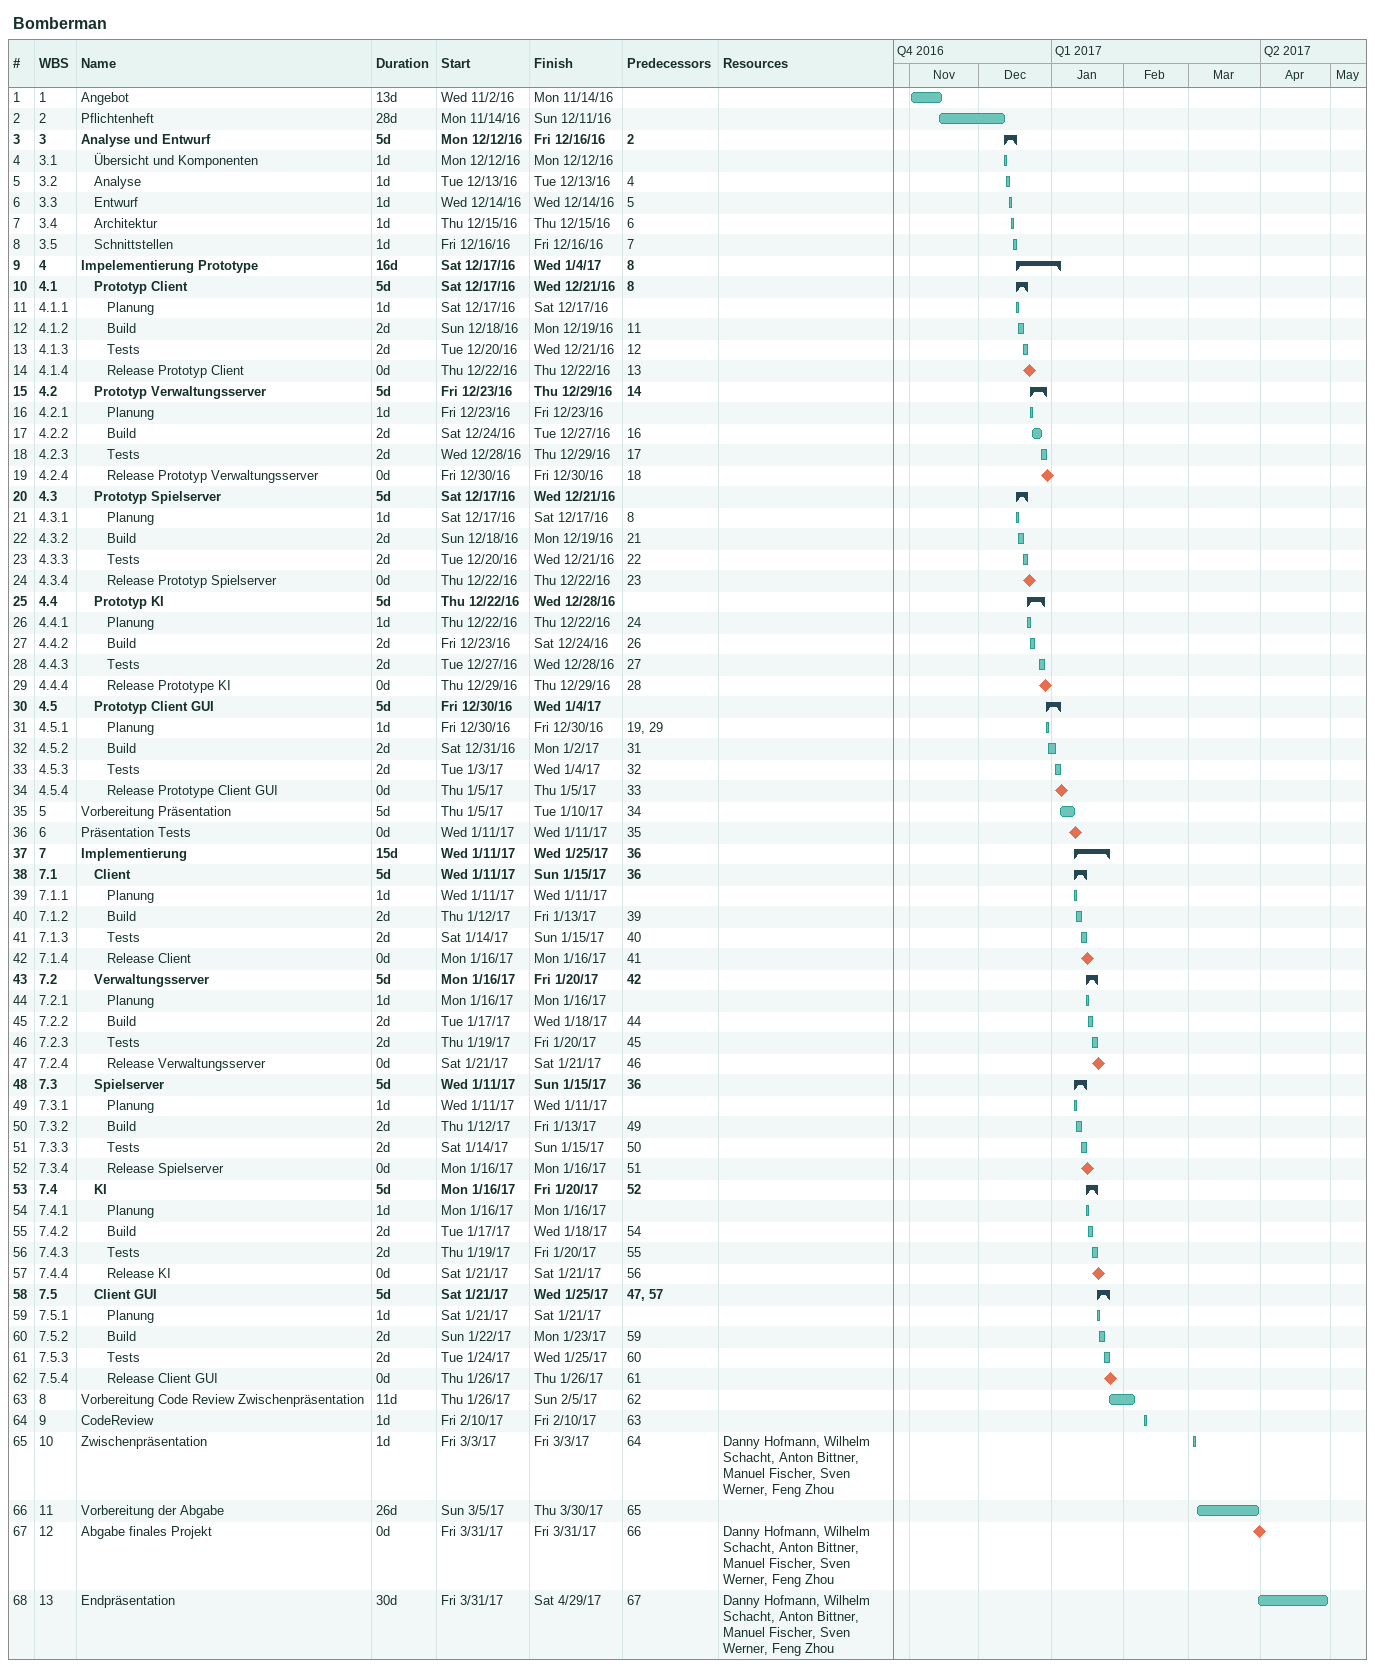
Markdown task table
Bomberman

| ID | WBS | Task | Duration | Start | Finish | Predecessors | Resources |
|---|---|---|---|---|---|---|---|
| 1 | 1 | Angebot | 13d | 2016-11-02 | 2016-11-14 |  |  |
| 2 | 2 | Pflichtenheft | 28d | 2016-11-14 | 2016-12-11 |  |  |
| 3 | 3 | **Analyse und Entwurf** | 5d | 2016-12-12 | 2016-12-16 | 2 |  |
| 4 | 3.1 | Übersicht und Komponenten | 1d | 2016-12-12 | 2016-12-12 |  |  |
| 5 | 3.2 | Analyse | 1d | 2016-12-13 | 2016-12-13 | 4 |  |
| 6 | 3.3 | Entwurf | 1d | 2016-12-14 | 2016-12-14 | 5 |  |
| 7 | 3.4 | Architektur | 1d | 2016-12-15 | 2016-12-15 | 6 |  |
| 8 | 3.5 | Schnittstellen | 1d | 2016-12-16 | 2016-12-16 | 7 |  |
| 9 | 4 | **Impelementierung Prototype** | 16d | 2016-12-17 | 2017-01-04 | 8 |  |
| 10 | 4.1 | **Prototyp Client** | 5d | 2016-12-17 | 2016-12-21 | 8 |  |
| 11 | 4.1.1 | Planung | 1d | 2016-12-17 | 2016-12-17 |  |  |
| 12 | 4.1.2 | Build | 2d | 2016-12-18 | 2016-12-19 | 11 |  |
| 13 | 4.1.3 | Tests | 2d | 2016-12-20 | 2016-12-21 | 12 |  |
| 14 | 4.1.4 | Release Prototyp Client | 0d | 2016-12-22 | 2016-12-22 | 13 |  |
| 15 | 4.2 | **Prototyp Verwaltungsserver** | 5d | 2016-12-23 | 2016-12-29 | 14 |  |
| 16 | 4.2.1 | Planung | 1d | 2016-12-23 | 2016-12-23 |  |  |
| 17 | 4.2.2 | Build | 2d | 2016-12-24 | 2016-12-27 | 16 |  |
| 18 | 4.2.3 | Tests | 2d | 2016-12-28 | 2016-12-29 | 17 |  |
| 19 | 4.2.4 | Release Prototyp Verwaltungsserver | 0d | 2016-12-30 | 2016-12-30 | 18 |  |
| 20 | 4.3 | **Prototyp Spielserver** | 5d | 2016-12-17 | 2016-12-21 |  |  |
| 21 | 4.3.1 | Planung | 1d | 2016-12-17 | 2016-12-17 | 8 |  |
| 22 | 4.3.2 | Build | 2d | 2016-12-18 | 2016-12-19 | 21 |  |
| 23 | 4.3.3 | Tests | 2d | 2016-12-20 | 2016-12-21 | 22 |  |
| 24 | 4.3.4 | Release Prototyp Spielserver | 0d | 2016-12-22 | 2016-12-22 | 23 |  |
| 25 | 4.4 | **Prototyp KI** | 5d | 2016-12-22 | 2016-12-28 |  |  |
| 26 | 4.4.1 | Planung | 1d | 2016-12-22 | 2016-12-22 | 24 |  |
| 27 | 4.4.2 | Build | 2d | 2016-12-23 | 2016-12-24 | 26 |  |
| 28 | 4.4.3 | Tests | 2d | 2016-12-27 | 2016-12-28 | 27 |  |
| 29 | 4.4.4 | Release Prototype KI | 0d | 2016-12-29 | 2016-12-29 | 28 |  |
| 30 | 4.5 | **Prototyp Client GUI** | 5d | 2016-12-30 | 2017-01-04 |  |  |
| 31 | 4.5.1 | Planung | 1d | 2016-12-30 | 2016-12-30 | 19, 29 |  |
| 32 | 4.5.2 | Build | 2d | 2016-12-31 | 2017-01-02 | 31 |  |
| 33 | 4.5.3 | Tests | 2d | 2017-01-03 | 2017-01-04 | 32 |  |
| 34 | 4.5.4 | Release Prototype Client GUI | 0d | 2017-01-05 | 2017-01-05 | 33 |  |
| 35 | 5 | Vorbereitung Präsentation | 5d | 2017-01-05 | 2017-01-10 | 34 |  |
| 36 | 6 | Präsentation Tests | 0d | 2017-01-11 | 2017-01-11 | 35 |  |
| 37 | 7 | **Implementierung** | 15d | 2017-01-11 | 2017-01-25 | 36 |  |
| 38 | 7.1 | **Client** | 5d | 2017-01-11 | 2017-01-15 | 36 |  |
| 39 | 7.1.1 | Planung | 1d | 2017-01-11 | 2017-01-11 |  |  |
| 40 | 7.1.2 | Build | 2d | 2017-01-12 | 2017-01-13 | 39 |  |
| 41 | 7.1.3 | Tests | 2d | 2017-01-14 | 2017-01-15 | 40 |  |
| 42 | 7.1.4 | Release Client | 0d | 2017-01-16 | 2017-01-16 | 41 |  |
| 43 | 7.2 | **Verwaltungsserver** | 5d | 2017-01-16 | 2017-01-20 | 42 |  |
| 44 | 7.2.1 | Planung | 1d | 2017-01-16 | 2017-01-16 |  |  |
| 45 | 7.2.2 | Build | 2d | 2017-01-17 | 2017-01-18 | 44 |  |
| 46 | 7.2.3 | Tests | 2d | 2017-01-19 | 2017-01-20 | 45 |  |
| 47 | 7.2.4 | Release Verwaltungsserver | 0d | 2017-01-21 | 2017-01-21 | 46 |  |
| 48 | 7.3 | **Spielserver** | 5d | 2017-01-11 | 2017-01-15 | 36 |  |
| 49 | 7.3.1 | Planung | 1d | 2017-01-11 | 2017-01-11 |  |  |
| 50 | 7.3.2 | Build | 2d | 2017-01-12 | 2017-01-13 | 49 |  |
| 51 | 7.3.3 | Tests | 2d | 2017-01-14 | 2017-01-15 | 50 |  |
| 52 | 7.3.4 | Release Spielserver | 0d | 2017-01-16 | 2017-01-16 | 51 |  |
| 53 | 7.4 | **KI** | 5d | 2017-01-16 | 2017-01-20 | 52 |  |
| 54 | 7.4.1 | Planung | 1d | 2017-01-16 | 2017-01-16 |  |  |
| 55 | 7.4.2 | Build | 2d | 2017-01-17 | 2017-01-18 | 54 |  |
| 56 | 7.4.3 | Tests | 2d | 2017-01-19 | 2017-01-20 | 55 |  |
| 57 | 7.4.4 | Release KI | 0d | 2017-01-21 | 2017-01-21 | 56 |  |
| 58 | 7.5 | **Client GUI** | 5d | 2017-01-21 | 2017-01-25 | 47, 57 |  |
| 59 | 7.5.1 | Planung | 1d | 2017-01-21 | 2017-01-21 |  |  |
| 60 | 7.5.2 | Build | 2d | 2017-01-22 | 2017-01-23 | 59 |  |
| 61 | 7.5.3 | Tests | 2d | 2017-01-24 | 2017-01-25 | 60 |  |
| 62 | 7.5.4 | Release Client GUI | 0d | 2017-01-26 | 2017-01-26 | 61 |  |
| 63 | 8 | Vorbereitung Code Review Zwischenpräsentation | 11d | 2017-01-26 | 2017-02-05 | 62 |  |
| 64 | 9 | CodeReview | 1d | 2017-02-10 | 2017-02-10 | 63 |  |
| 65 | 10 | Zwischenpräsentation | 1d | 2017-03-03 | 2017-03-03 | 64 | Danny Hofmann, Wilhelm Schacht, Anton Bittner, Manuel Fischer, Sven Werner, Feng Zhou |
| 66 | 11 | Vorbereitung der Abgabe | 26d | 2017-03-05 | 2017-03-30 | 65 |  |
| 67 | 12 | Abgabe finales Projekt | 0d | 2017-03-31 | 2017-03-31 | 66 | Danny Hofmann, Wilhelm Schacht, Anton Bittner, Manuel Fischer, Sven Werner, Feng Zhou |
| 68 | 13 | Endpräsentation | 30d | 2017-03-31 | 2017-04-29 | 67 | Danny Hofmann, Wilhelm Schacht, Anton Bittner, Manuel Fischer, Sven Werner, Feng Zhou |
